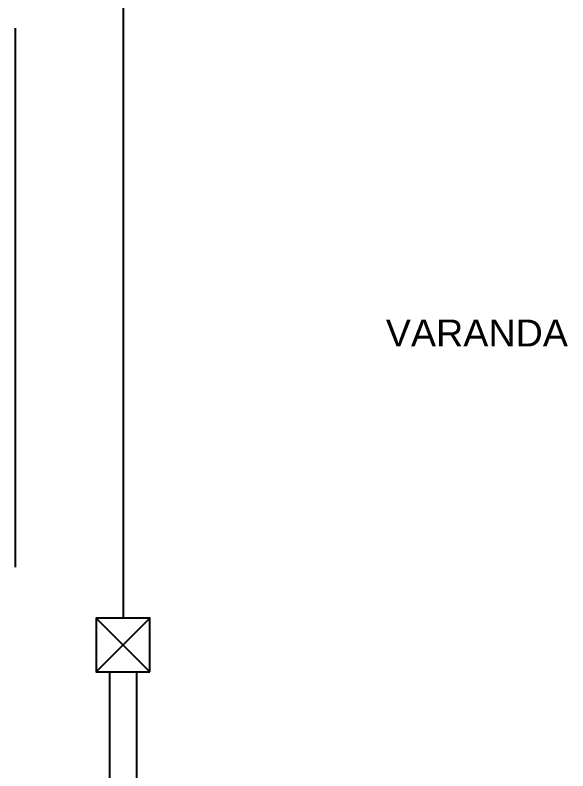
# Model space of a CAD drawing. Extents: x -109 to 1815, y -14679 to 345.
# Drawn here: x 32.723 to 35.797, y 2.659 to 6.865 of the extents above; entities that cross this region are included whole.
import ezdxf

# ---------------------------------------------------------------- set-up
doc = ezdxf.new("R2010")
doc.units = 0
doc.header["$MEASUREMENT"] = 0
doc.linetypes.add('HIDDEN', pattern=[0.375, 0.25, -0.125])
for name, color, linetype in [('PILAR', 5, 'CONTINUOUS'), ('PORTA', 3, 'CONTINUOUS'), ('PROJCASA', 3, 'HIDDEN'), ('REG120-160', 4, 'CONTINUOUS'), ('VARANDA', 1, 'CONTINUOUS')]:
    doc.layers.add(name, color=color, linetype=linetype)
doc.styles.add('REGUA120', font='arial.ttf')

msp = doc.modelspace()

# ---------------------------------------------------------------- linework, layer by layer
at = {"layer": 'PILAR'}
for p, q in [((33.1728, 3.5097), (33.4728, 3.2097)), ((33.1728, 3.2097), (33.4728, 3.5097)), ((33.1728, 3.2097), (33.4728, 3.5097)), ((33.1728, 3.5097), (33.4728, 3.2097)), ((33.1728, 3.5097), (33.4728, 3.2097)), ((33.1728, 3.2097), (33.4728, 3.5097)), ((33.1728, 3.2097), (33.4728, 3.5097)), ((33.1728, 3.5097), (33.4728, 3.2097))]:
    msp.add_line(p, q, dxfattribs=at)
msp.add_lwpolyline([(33.4728, 3.2097), (33.4728, 3.5097), (33.1728, 3.5097), (33.1728, 3.2097)], close=True, dxfattribs=at)
msp.add_lwpolyline([(33.4728, 3.2097), (33.4728, 3.5097), (33.1728, 3.5097), (33.1728, 3.2097)], close=True, dxfattribs=at)
msp.add_lwpolyline([(33.4728, 3.2097), (33.4728, 3.5097), (33.1728, 3.5097), (33.1728, 3.2097)], close=True, dxfattribs=at)
msp.add_lwpolyline([(33.4728, 3.2097), (33.4728, 3.5097), (33.1728, 3.5097), (33.1728, 3.2097)], close=True, dxfattribs=at)
at = {"layer": 'PORTA', "color": 3}
for p, q in [((33.2477, 3.2097), (33.2477, -0.1577)), ((33.3977, 3.2097), (33.3977, -0.1577))]:
    msp.add_line(p, q, dxfattribs=at)
at = {"layer": 'PROJCASA', "ltscale": 12}
msp.add_line((32.7227, 11.2923), (32.7227, -0.9077), dxfattribs=at)
at = {"layer": 'VARANDA'}
for p, q in [((33.3227, 10.6923), (33.3227, 3.5097)), ((33.3227, 3.3597), (33.3227, 3.3596))]:
    msp.add_line(p, q, dxfattribs=at)

# ---------------------------------------------------------------- texts
at = {"layer": 'REG120-160', "ltscale": 0.35, "style": 'REGUA120'}
msp.add_text('VARANDA', height=0.15, dxfattribs=at).set_placement((34.7842, 5.0209))

doc.saveas('drawing.dxf')
